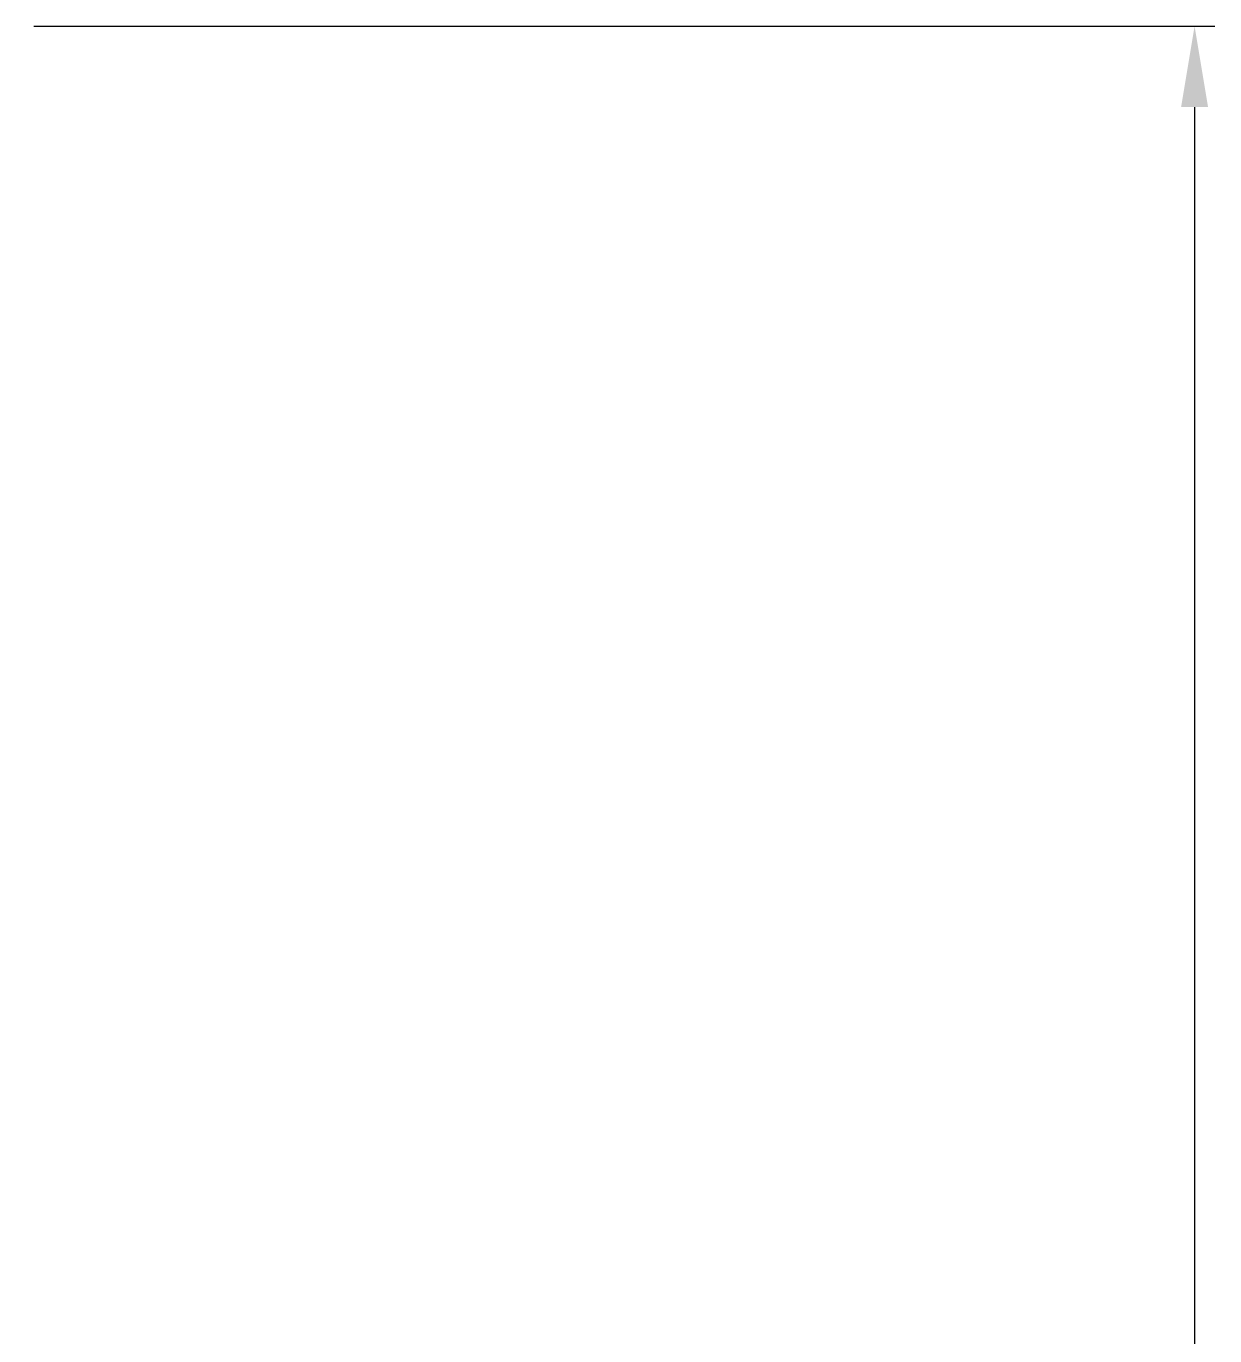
# Model space of a CAD drawing. Extents: x 16296660632 to 16296678186, y -37409619871 to -37409616409.
# Drawn here: x 16296676410.6 to 16296676528.3, y -37409618087.9 to -37409617958.3 of the extents above; entities that cross this region are included whole.
import ezdxf

# ---------------------------------------------------------------- set-up
doc = ezdxf.new("R2010")
doc.units = 0
doc.header["$LTSCALE"] = 10
doc.header["$MEASUREMENT"] = 0
doc.header["$PDMODE"] = 3
doc.header["$PDSIZE"] = -10
doc.layers.get('0').update_dxf_attribs({"linetype": 'CONTINUOUS'})
doc.layers.get('DEFPOINTS').update_dxf_attribs({"linetype": 'CONTINUOUS'})
doc.styles.add('Daelim Dimension', font='')
doc.styles.get('Daelim Dimension').set_extended_font_data('나눔고딕')
doc.dimstyles.new('DEFAULT', dxfattribs={"dimscale": 2, "dimtxt": 2, "dimasz": 2, "dimexe": 0, "dimexo": 2, "dimgap": 1, "dimtad": 1, "dimdec": 1, "dimzin": 9, "dimdsep": 46, "dimtxsty": 'Daelim Dimension', "dimcen": 0.5, "dimclrd": 252, "dimclre": 252, "dimclrt": 3, "dimadec": 1, "dimazin": 0, "dimtfac": 1, "dimtdec": 1, "dimtix": 1, "dimtmove": 0, "dimatfit": 3, "dimfxl": 1, "dimtolj": 1, "dimtzin": 1, "dimlwd": 9, "dimlwe": 9, "dimarcsym": 0})

# ---------------------------------------------------------------- blocks, each defined once
blk = doc.blocks.new('*D9')
at = {"color": 5, "lineweight": 9, "ltscale": 0.5, "transparency": 16777216}
for p, q in [((16296676411.39191, -37409617958.25592), (16296676528.27962, -37409617958.25592)), ((16296676526.27962, -37409617966.25592), (16296676526.27962, -37409618495.25592)), ((16296676306.39191, -37409618503.25592), (16296676528.27962, -37409618503.25592))]:
    blk.add_line(p, q, dxfattribs=at)
at = {"color": 5, "ltscale": 0.5, "transparency": 16777216}
for points in [[(16296676524.94629, -37409617966.25592), (16296676527.61296, -37409617966.25592), (16296676526.27962, -37409617958.25592)], [(16296676524.94629, -37409618495.25592), (16296676527.61296, -37409618495.25592), (16296676526.27962, -37409618503.25592)]]:
    blk.add_solid(points, dxfattribs=at)
at = {"layer": 'DEFPOINTS', "color": 0, "ltscale": 0.5, "transparency": 16777216}
for p in [(16296676407.39191, -37409617958.25592), (16296676302.39191, -37409618503.25592), (16296676526.27962, -37409618503.25592)]:
    blk.add_point(p, dxfattribs=at)
at = {"color": 7, "ltscale": 0.5, "transparency": 16777216, "insert": (16296676513.5071, -37409618230.75592), "char_height": 20, "attachment_point": 5, "rotation": 90, "style": 'Daelim Dimension'}
blk.add_mtext('\\A1;545', dxfattribs=at)

msp = doc.modelspace()

# ---------------------------------------------------------------- dimensions: what is measured, and where the dimension line sits
at = {"ltscale": 0.5}
dim = msp.add_linear_dim(base=(16296676526.279619, -37409618503.25592), p1=(16296676407.391911, -37409617958.25592), p2=(16296676302.391911, -37409618503.25592), angle=90, dimstyle='DEFAULT', override={"dimtxt": 10, "dimasz": 4, "dimexe": 1, "dimdec": 0, "dimclrd": 5, "dimclre": 5, "dimclrt": 7}, dxfattribs=at)
dim.commit()
dim.dimension.update_dxf_attribs({"geometry": '*D9', "text_midpoint": (16296676513.507099, -37409618230.75592)})

doc.saveas('drawing.dxf')
